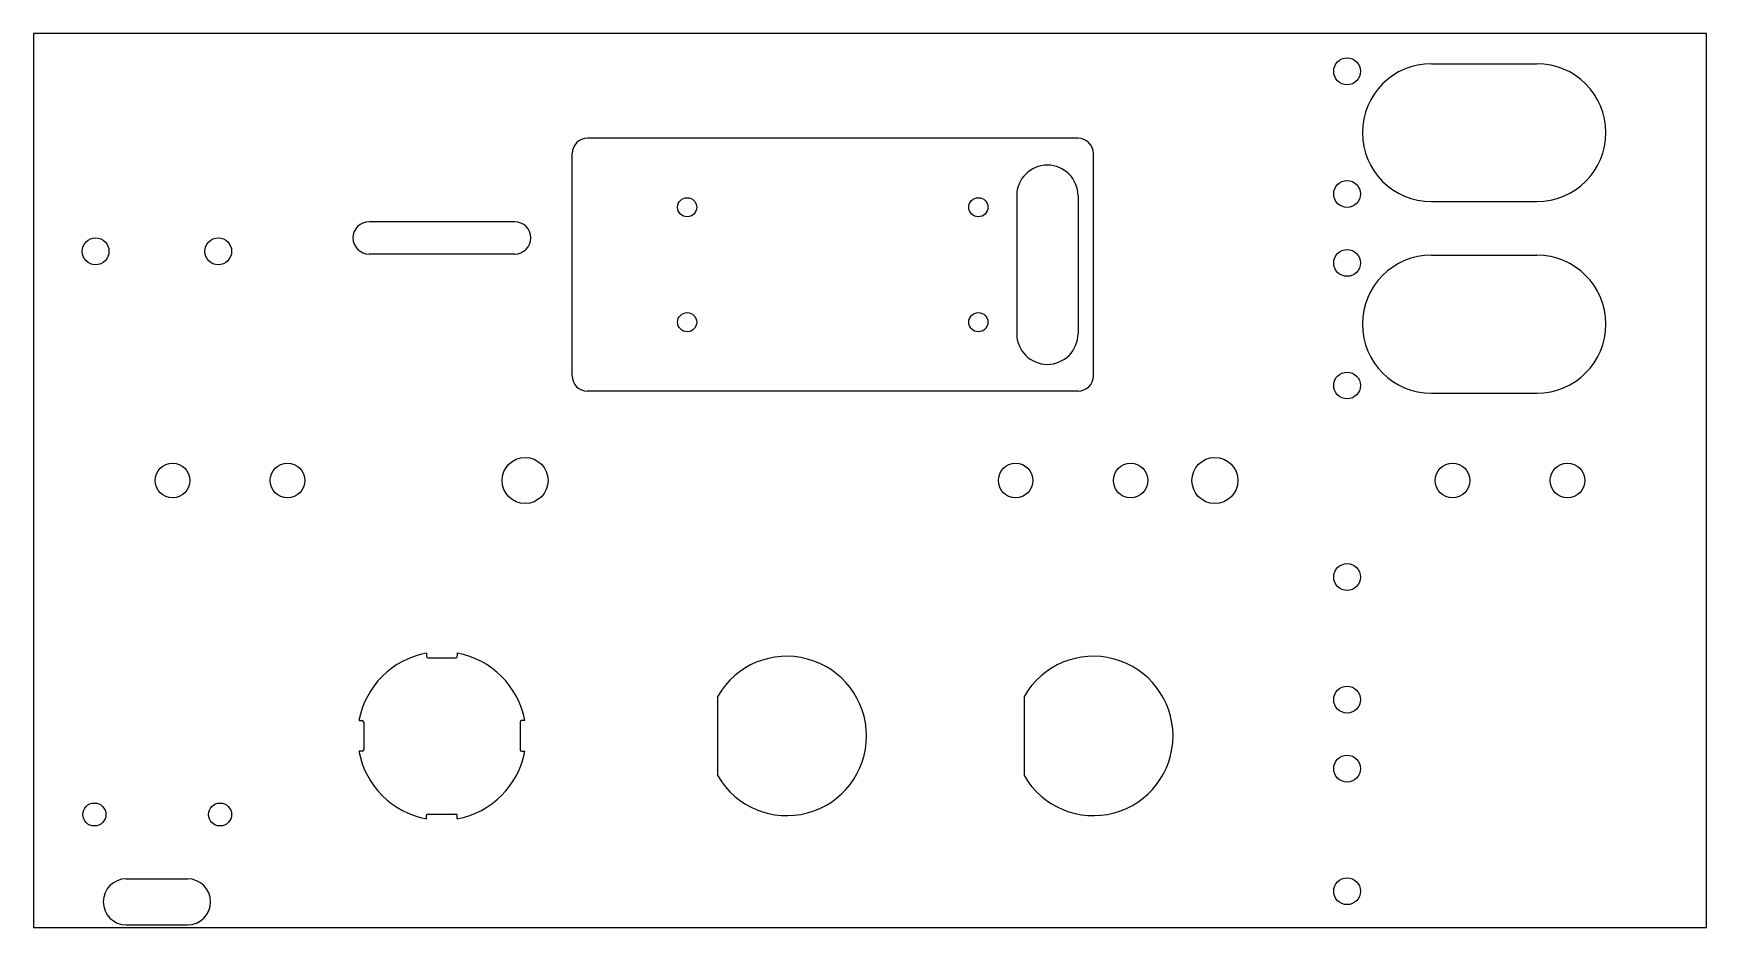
# Model space of a CAD drawing. Extents: x -109 to 109, y -58 to 58.
import ezdxf

# ---------------------------------------------------------------- set-up
doc = ezdxf.new("R2010")
doc.units = 0
doc.header["$MEASUREMENT"] = 0
doc.layers.add('MODELSKETCH_VISIBLE', color=7, linetype='CONTINUOUS')

msp = doc.modelspace()

# ---------------------------------------------------------------- linework, layer by layer
at = {"layer": 'MODELSKETCH_VISIBLE'}
for p, q in [((-109.14, 58.34), (-109.14, -58.34)), ((109.14, 58.34), (-109.14, 58.34)), ((-109.14, 58.34), (-109.14, -58.34)), ((109.14, 58.34), (-109.14, 58.34)), ((109.14, -58.34), (109.14, 58.34)), ((109.14, -58.34), (109.14, 58.34)), ((73.25, 54.4), (87, 54.4)), ((27.14, 44.66), (-36.86, 44.66)), ((-38.86, 13.66), (-38.86, 42.66)), ((29.14, 13.66), (29.14, 42.66)), ((19.14, 37.16), (19.14, 19.16)), ((27.14, 37.16), (27.14, 19.16)), ((73.25, 36.4), (87, 36.4)), ((-46.36, 33.76), (-65.36, 33.76)), ((-46.36, 29.56), (-65.36, 29.56)), ((73.25, 29.4), (87, 29.4)), ((27.14, 11.66), (-36.86, 11.66)), ((73.25, 11.4), (87, 11.4)), ((-57.86, -22.53), (-57.86, -22.94)), ((-57.66, -23.14), (-54.06, -23.14)), ((-53.86, -22.53), (-53.86, -22.94)), ((-19.86, -38.56), (-19.86, -28.13)), ((20.14, -38.56), (20.14, -28.13)), ((-66.67, -31.34), (-66.26, -31.34)), ((-66.06, -31.54), (-66.06, -35.14)), ((-45.66, -31.54), (-45.66, -35.14)), ((-45.04, -31.34), (-45.46, -31.34)), ((-66.26, -35.34), (-66.67, -35.34)), ((-45.46, -35.34), (-45.04, -35.34)), ((-57.66, -43.54), (-54.06, -43.54)), ((-57.86, -44.16), (-57.86, -43.74)), ((-53.86, -44.16), (-53.86, -43.74)), ((-97.04, -51.99), (-89.04, -51.99)), ((-109.14, -58.34), (109.14, -58.34)), ((-109.14, -58.34), (109.14, -58.34)), ((-97.04, -57.99), (-89.04, -57.99))]:
    msp.add_line(p, q, dxfattribs=at)
for centre, radius in [((62.25, 53.4), 1.75), ((62.25, 37.4), 1.75), ((-23.86, 35.66), 1.25), ((14.14, 35.66), 1.25), ((-101.04, 29.91), 1.75), ((-85.04, 29.91), 1.75), ((62.25, 28.4), 1.75), ((-23.86, 20.66), 1.25), ((14.14, 20.66), 1.25), ((62.25, 12.4), 1.75), ((-91, 0), 2.25), ((-76, 0), 2.25), ((-45, 0), 3), ((19, 0), 2.25), ((34, 0), 2.25), ((45, 0), 3), ((76, 0), 2.25), ((91, 0), 2.25), ((62.25, -12.6), 1.75), ((62.25, -28.6), 1.75), ((62.25, -37.6), 1.75), ((-101.19, -43.59), 1.5), ((-84.79, -43.59), 1.5), ((62.25, -53.6), 1.75)]:
    msp.add_circle(centre, radius, dxfattribs=at)
for centre, radius, start, end in [((73.25, 45.4), 9, 90, 270), ((87, 45.4), 9, 270, 90), ((-36.86, 42.66), 2, 90, 180), ((27.14, 42.66), 2, 0, 90), ((23.14, 37.16), 4, 0, 180), ((-65.36, 31.66), 2.1, 90, 270), ((-46.36, 31.66), 2.1, 270, 90), ((73.25, 20.4), 9, 90, 270), ((87, 20.4), 9, 270, 90), ((23.14, 19.16), 4, 180, 0), ((-36.86, 13.66), 2, 180, 270), ((27.14, 13.66), 2, 270, 0), ((-55.86, -33.34), 11, 100.4757, 169.5243), ((-57.66, -22.94), 0.2, 180, 270), ((-54.06, -22.94), 0.2, 270, 0), ((-55.86, -33.34), 11, 10.4757, 79.5243), ((-10.86, -33.34), 10.4, 210.0733, 149.9267), ((29.14, -33.34), 10.4, 210.0733, 149.9267), ((-66.26, -31.54), 0.2, 0, 90), ((-45.46, -31.54), 0.2, 90, 180), ((-45.46, -31.54), 0.2, 90, 180), ((-55.86, -33.34), 11, 190.4757, 259.5243), ((-66.26, -35.14), 0.2, 270, 0), ((-55.86, -33.34), 11, 280.4757, 349.5243), ((-45.46, -35.14), 0.2, 180, 270), ((-57.66, -43.74), 0.2, 90, 180), ((-54.06, -43.74), 0.2, 0, 90), ((-97.04, -54.99), 3, 90, 270), ((-89.04, -54.99), 3, 270, 90)]:
    msp.add_arc(centre, radius, start, end, dxfattribs=at)

doc.saveas('drawing.dxf')
